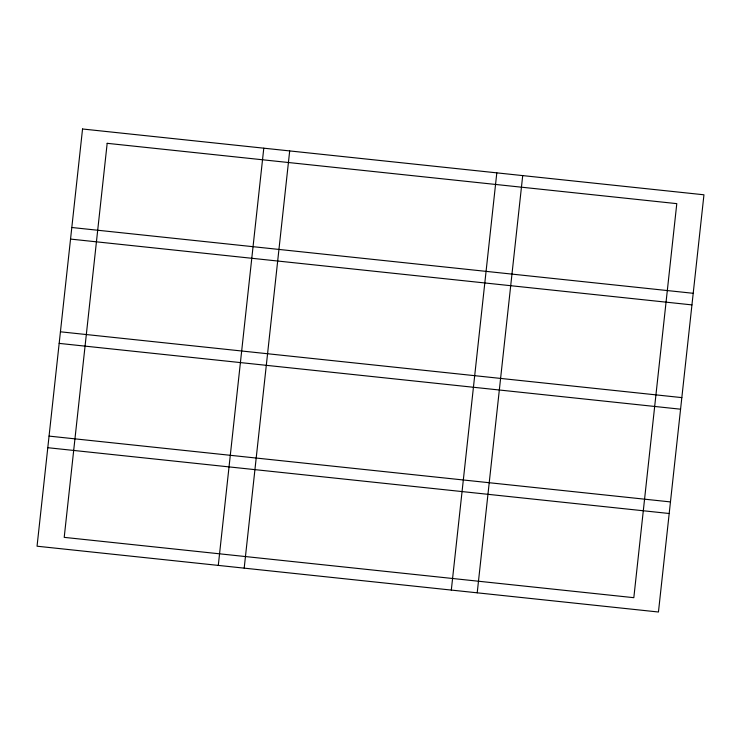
<?xml version="1.0" encoding="UTF-8"?>
<svg xmlns="http://www.w3.org/2000/svg" width="741" height="741" viewBox="0 0 741 741"><rect width="100%" height="100%" fill="white"/><g stroke="black" fill="none" stroke-linecap="round" stroke-linejoin="round"><path stroke-width="1.11" d="M218.289 565.402L263.787 148.181M244.187 568.143L289.685 150.923M451.315 590.077L496.813 172.857M477.213 592.819L522.711 175.598M71.803 227.496L693.206 293.297M70.543 239.084L691.946 304.894M60.429 331.801L681.831 397.611M59.169 343.389L680.571 409.199M49.054 436.106L670.457 501.916M47.794 447.703L669.197 513.504M82.547 128.99L37.05 546.21L658.453 612.01L703.95 194.79L82.547 128.99M107.176 143.319L64.208 537.364L633.824 597.681L676.792 203.636L107.176 143.319"/></g></svg>
